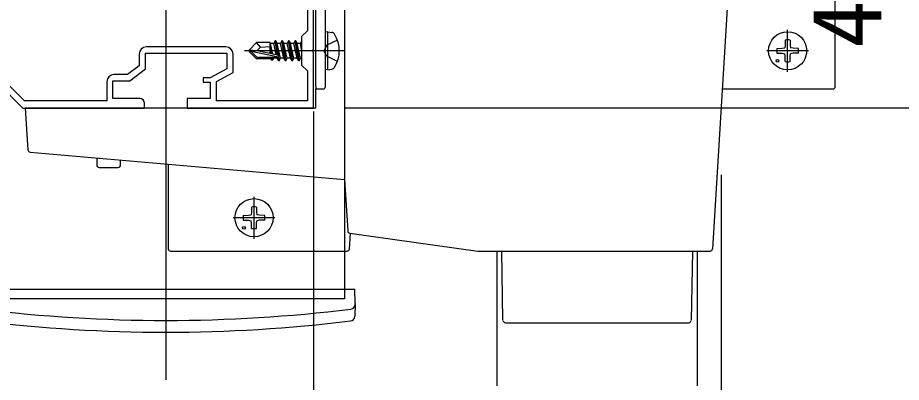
# Model space of a CAD drawing. Units: millimetres, scale not verified. Extents: x -875 to 875, y -1303 to 1296.
# Drawn here: x -161.6 to 23.9, y 319.6 to 396 of the extents above; entities that cross this region are included whole.
import ezdxf
from ezdxf.enums import TextEntityAlignment as Align

# ---------------------------------------------------------------- set-up
doc = ezdxf.new("R2010")
doc.units = ezdxf.units.MM
doc.header["$LTSCALE"] = 8
for name, color, linetype in [('0-2_YKK_11', 7, 'Continuous'), ('0-4_YKK_12', 2, 'Continuous'), ('0-5_YKK_13', 4, 'Continuous'), ('0-6_YKK_D', 6, 'Continuous')]:
    doc.layers.add(name, color=color, linetype=linetype)
doc.styles.add('ＭＳ ゴシック', font='')
doc.styles.get('ＭＳ ゴシック').set_extended_font_data('MS Gothic')

msp = doc.modelspace()

# ---------------------------------------------------------------- linework, layer by layer
at = {"layer": '0-2_YKK_11'}
msp.add_line((-117.9, 389.914), (-134.6, 389.914), dxfattribs=at)
for points in [[(-167.2, 518.814), (-167.2, 385.414), (-167.5, 385.114), (-167.5, 377.114), (-166, 377.114), (-166, 382.014), (-165.632, 382.168), (-160.5, 377.114), (-135, 377.114), (-135, 378.114)], [(-136, 379.114), (-141.6, 379.114), (-141.6, 382.814), (-138.1, 382.814), (-134.8, 385.314), (-134.8, 388.614), (-117.7, 388.614), (-117.7, 385.314), (-121.2, 383.414), (-122.7, 383.414), (-122.7, 382.514), (-121.2, 382.514), (-121.2, 379.114), (-126, 379.114), (-126, 377.114), (-99.5, 377.114), (-99.5, 388.656), (-99.62, 388.839), (-99.62, 389.389), (-99.5, 389.573), (-99.5, 426.656)], [(-100.8, 413.914), (-100.8, 393.314), (-102, 392.114), (-102, 386.114), (-100.8, 384.914), (-100.8, 378.614)], [(-136.1, 388.414), (-136.1, 385.96), (-138.537, 384.114), (-141.4, 384.114)], [(-100.8, 378.614), (-119.9, 378.614), (-119.9, 382.641), (-116.4, 384.541), (-116.4, 388.414)], [(-142.9, 382.614), (-142.9, 378.614), (-160.17, 378.614), (-165.9, 384.257)]]:
    msp.add_lwpolyline(points, dxfattribs=at)
for centre, radius, start, end in [((-134.6, 388.414), 1.5, 90.00001, 179.99999), ((-117.9, 388.414), 1.5, 0.00001, 89.99999), ((-141.4, 382.614), 1.5, 90.00001, 179.99999), ((-136, 378.114), 1, 0.00001, 89.99999)]:
    msp.add_arc(centre, radius, start, end, dxfattribs=at)
at = {"layer": '0-4_YKK_12'}
for p, q in [((-130.5, 974.114), (-130.5, 320.114)), ((-93, 404.114), (-93, 377.114)), ((-93, 404.114), (-93, 377.114)), ((-13.407, 377.114), (-93, 377.114)), ((303.5, 377.114), (-13.407, 377.114))]:
    msp.add_line(p, q, dxfattribs=at)
for points in [[(-93, 377.114), (-93, 347.114), (-93, 337.114), (-168, 337.114)], [(-93, 377.114), (-93, 347.114), (-93, 337.114)]]:
    msp.add_lwpolyline(points, dxfattribs=at)
at = {"layer": '0-5_YKK_13'}
for p, q in [((-10, 442.114), (-15.782, 347.584)), ((-97, 381.614), (-97, 404.114)), ((-99, 381.614), (-99, 402.114)), ((0, 384.714), (0, 393.514)), ((-96.5, 393.114), (-97, 393.026)), ((-97, 385.202), (-97, 393.026)), ((-96.5, 393.114), (-95.698, 392.973)), ((-96.5, 385.114), (-96.5, 393.114)), ((-0.5, 391.359), (-0.519, 390.251)), ((0.5, 391.359), (0.519, 390.251)), ((-113, 389.264), (-111.45, 390.814)), ((-108.6, 390.814), (-111.45, 390.814)), ((-110.647, 389.857), (-111.45, 390.814)), ((-108.6, 390.814), (-108.532, 390.664)), ((-108.6, 388.538), (-108.6, 390.814)), ((-108.317, 388.479), (-108.6, 390.197)), ((-107.868, 390.664), (-108.532, 390.664)), ((-108.025, 388.419), (-108.532, 390.664)), ((-107.55, 391.214), (-107.868, 390.664)), ((-107.328, 388.274), (-107.868, 390.664)), ((-107.05, 388.217), (-107.55, 391.214)), ((-107.45, 391.214), (-107.55, 391.214)), ((-107.45, 391.214), (-106.946, 388.189)), ((-107.45, 391.214), (-107.132, 390.664)), ((-106.432, 387.564), (-107.132, 390.664)), ((-106.468, 390.664), (-107.132, 390.664)), ((-106.15, 391.214), (-106.468, 390.664)), ((-105.45, 387.014), (-106.15, 391.214)), ((-106.05, 391.214), (-106.15, 391.214)), ((-106.05, 391.214), (-105.35, 387.014)), ((-106.05, 391.214), (-105.732, 390.664)), ((-105.032, 387.564), (-105.732, 390.664)), ((-105.068, 390.664), (-105.732, 390.664)), ((-104.75, 391.214), (-105.068, 390.664)), ((-104.05, 387.014), (-104.75, 391.214)), ((-104.65, 391.214), (-104.75, 391.214)), ((-104.65, 391.214), (-103.95, 387.014)), ((-104.65, 391.214), (-104.332, 390.664)), ((-103.632, 387.564), (-104.332, 390.664)), ((-103.668, 390.664), (-104.332, 390.664)), ((-103.35, 391.214), (-103.668, 390.664)), ((-102.65, 387.014), (-103.35, 391.214)), ((-103.25, 391.214), (-103.35, 391.214)), ((-103.25, 391.214), (-102.55, 387.014)), ((-103.25, 391.214), (-102.932, 390.664)), ((-102.232, 387.564), (-102.932, 390.664)), ((-102.268, 390.664), (-102.932, 390.664)), ((-102, 391.128), (-102.268, 390.664)), ((-102, 389.479), (-102.268, 390.664)), ((-2.245, 389.614), (-1.137, 389.634)), ((-1.137, 389.634), (-0.62, 389.734)), ((-0.519, 390.251), (-0.62, 389.734)), ((0.519, 390.251), (0.62, 389.734)), ((1.137, 389.634), (0.62, 389.734)), ((2.245, 389.614), (1.137, 389.634)), ((-93.1, 389.114), (-114, 389.114)), ((-113, 389.264), (-113, 388.964)), ((-111.378, 389.114), (-113, 389.264)), ((-111.378, 389.114), (-113, 389.114)), ((-112.576, 388.964), (-113, 388.964)), ((-113, 388.964), (-111.45, 387.414)), ((-111.326, 387.714), (-112.576, 388.964)), ((-106.877, 387.782), (-112.576, 388.964)), ((-106.993, 388.205), (-111.378, 389.114)), ((-107.048, 387.714), (-111.326, 387.714)), ((-108.584, 388.535), (-108.6, 388.619)), ((-108.6, 387.414), (-108.6, 387.714)), ((-108.308, 387.114), (-108.424, 387.714)), ((-108.092, 387.114), (-108.191, 387.714)), ((-107.832, 387.564), (-107.867, 387.717)), ((-106.85, 387.014), (-106.969, 387.727)), ((-106.878, 387.782), (-106.75, 387.014)), ((4.4, 389.114), (-4.4, 389.114)), ((-2.245, 388.614), (-1.137, 388.595)), ((-1.137, 388.595), (-0.62, 388.494)), ((-0.519, 387.977), (-0.62, 388.494)), ((-0.5, 386.869), (-0.519, 387.977)), ((0.5, 386.869), (0.519, 387.977)), ((0.519, 387.977), (0.62, 388.494)), ((1.137, 388.595), (0.62, 388.494)), ((2.245, 388.614), (1.137, 388.595)), ((-108.481, 387.414), (-111.45, 387.414)), ((-108.308, 387.114), (-108.481, 387.414)), ((-108.092, 387.114), (-108.308, 387.114)), ((-108.092, 387.114), (-107.832, 387.564)), ((-107.168, 387.564), (-107.832, 387.564)), ((-106.75, 387.014), (-106.85, 387.014)), ((-106.75, 387.014), (-106.432, 387.564)), ((-105.768, 387.564), (-106.432, 387.564)), ((-105.35, 387.014), (-105.45, 387.014)), ((-105.35, 387.014), (-105.032, 387.564)), ((-104.368, 387.564), (-105.032, 387.564)), ((-103.95, 387.014), (-104.05, 387.014)), ((-103.95, 387.014), (-103.632, 387.564)), ((-102.968, 387.564), (-103.632, 387.564)), ((-102.55, 387.014), (-102.65, 387.014)), ((-102.55, 387.014), (-102.232, 387.564)), ((-102, 387.564), (-102.232, 387.564)), ((-96.5, 385.114), (-97, 385.202)), ((-96.5, 385.114), (-95.698, 385.256)), ((-99, 377.114), (-99, 381.114)), ((-13.731, 381.114), (9.5, 381.114)), ((-160, 377.114), (-159.464, 368.357)), ((-159.501, 377.114), (-160, 377.114)), ((-99, 377.114), (-159.501, 377.114)), ((-159.009, 367.889), (-92.999, 362.114)), ((-145, 366.664), (-145, 365.164)), ((-140, 365.164), (-140, 366.226)), ((-144.5, 364.664), (-140.5, 364.664)), ((-130, 365.351), (-130, 347.614)), ((-93, 362.114), (-92.342, 351.361)), ((-112, 349.714), (-112, 358.514)), ((-112.5, 356.359), (-112.519, 355.251)), ((-111.5, 356.359), (-111.481, 355.251)), ((-114.245, 354.614), (-113.137, 354.634)), ((-113.137, 354.634), (-112.62, 354.734)), ((-112.519, 355.251), (-112.62, 354.734)), ((-111.481, 355.251), (-111.38, 354.734)), ((-110.863, 354.634), (-111.38, 354.734)), ((-109.755, 354.614), (-110.863, 354.634)), ((-107.6, 354.114), (-116.4, 354.114)), ((-114.245, 353.614), (-113.137, 353.595)), ((-113.137, 353.595), (-112.62, 353.494)), ((-112.519, 352.977), (-112.62, 353.494)), ((-112.5, 351.869), (-112.519, 352.977)), ((-111.5, 351.869), (-111.481, 352.977)), ((-111.481, 352.977), (-111.38, 353.494)), ((-110.863, 353.595), (-111.38, 353.494)), ((-109.755, 353.614), (-110.863, 353.595)), ((-91.971, 347.584), (-91.77, 350.877)), ((-91.913, 350.897), (-65, 347.114)), ((-129.5, 347.114), (-92.47, 347.114)), ((-65, 347.114), (-40, 347.114)), ((-61, 318.89), (-61, 347.114)), ((-59.747, 332.606), (-60, 347.114)), ((-40, 347.114), (-16.281, 347.114)), ((-20, 347.114), (-20.253, 332.606)), ((-19, 347.114), (-19, 318.89)), ((-170.148, 339.114), (-90.852, 339.114)), ((-90.8, 336.114), (-90.852, 339.114)), ((-90.8, 336.114), (-90.847, 333.447)), ((-59.247, 332.114), (-20.753, 332.114))]:
    msp.add_line(p, q, dxfattribs=at)
for points in [[(10, 381.614), (10, 442.114), (9.5, 442.114), (-10, 442.114)], [(-94.505, 391.372), (-96.737, 390.259), (-97.346, 389.114)], [(-111.378, 389.114), (-110.647, 389.857), (-108.6, 390.014)], [(-105.45, 387.014), (-105.768, 387.564), (-106.468, 390.664)], [(-104.05, 387.014), (-104.368, 387.564), (-105.068, 390.664)], [(-102.65, 387.014), (-102.968, 387.564), (-103.668, 390.664)], [(-106.85, 387.014), (-107.168, 387.564), (-107.201, 387.714)], [(-94.505, 386.856), (-96.737, 387.969), (-97.346, 389.114)], [(-99, 381.614), (-99, 381.114), (-97.5, 381.114)]]:
    msp.add_lwpolyline(points, dxfattribs=at)
for centre, radius in [((0, 389.114), 4), ((-2.121, 386.993), 0.3), ((-112, 354.114), 4), ((-114.121, 351.993), 0.3)]:
    msp.add_circle(centre, radius, dxfattribs=at)
for centre, radius, start, end in [((-95.854, 392.086), 0.9, 32.05588, 80), ((-100.6, 389.114), 6.5, 327.94412, 32.05588), ((0, 389.114), 2.3, 77.44414, 102.55586), ((-97.2, 390.864), 0.2, 359.92103, 0), ((0, 389.114), 2.3, 167.44414, 192.55586), ((0, 389.114), 2.3, 347.44414, 12.55586), ((-107.048, 387.963), 0.248, 270, 77.19096), ((0, 389.114), 2.3, 257.44414, 282.55586), ((-95.854, 386.142), 0.9, 280, 327.94412), ((-97.5, 381.614), 0.5, 270, 0), ((9.5, 381.614), 0.5, 270, 0), ((-158.965, 368.387), 0.5, 183.5, 265), ((-144.5, 365.164), 0.5, 180, 270), ((-140.5, 365.164), 0.5, 270, 0), ((-112, 354.114), 2.3, 77.44414, 102.55586), ((-112, 354.114), 2.3, 167.44414, 192.55586), ((-112, 354.114), 2.3, 347.44414, 12.55586), ((-112, 354.114), 2.3, 257.44414, 282.55586), ((-91.843, 351.392), 0.5, 183.5, 262), ((-129.5, 347.614), 0.5, 180, 270), ((-92.47, 347.614), 0.5, 270, 356.5), ((-16.281, 347.614), 0.5, 270, 356.5), ((-91.803, 335.961), 1, 277.02227, 359), ((-130.5, 650.114), 317.528, 262.97773, 277.02227), ((-130.5, 650.114), 320, 263.0403, 276.9597), ((-91.846, 333.465), 1, 276.9597, 359), ((-59.247, 332.614), 0.5, 181, 270), ((-20.753, 332.614), 0.5, 270, 359)]:
    msp.add_arc(centre, radius, start, end, dxfattribs=at)
at = {"layer": '0-6_YKK_D'}
for p, q in [((-99.5, 376.414), (-99.5, 211.196)), ((-99.5, 363.114), (-99.5, 211.196)), ((-13.976, 363.114), (-13.976, 211.196))]:
    msp.add_line(p, q, dxfattribs=at)

# ---------------------------------------------------------------- texts
at = {"layer": '0-6_YKK_D', "style": 'ＭＳ ゴシック'}
msp.add_text('4', height=14.66, rotation=90, dxfattribs=at).set_placement((24.098, 389.692), align=Align.BOTTOM_LEFT)

doc.saveas('drawing.dxf')
